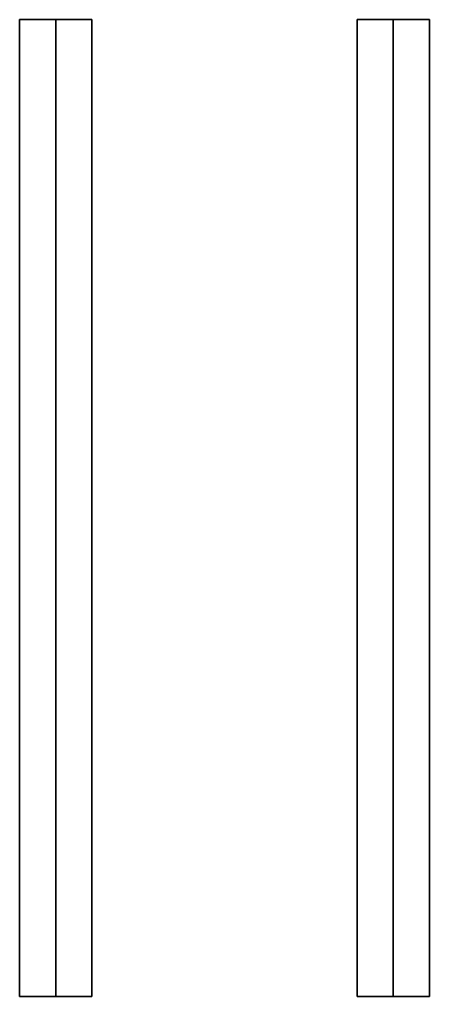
# Model space of a CAD drawing. Extents: x -0.17 to 0.17, y 0.49 to 1.3.
import ezdxf

# ---------------------------------------------------------------- set-up
doc = ezdxf.new("R2010")
doc.units = 0
doc.layers.add('GUNS', color=1, linetype='CONTINUOUS')

msp = doc.modelspace()

# ---------------------------------------------------------------- linework, layer by layer
at = {"layer": 'GUNS'}
for points in [[(-0.17, 0.49), (-0.14, 0.49, 0.03), (-0.14, 1.3, 0.03), (-0.17, 1.3)], [(-0.14, 0.49, -0.03), (-0.17, 0.49), (-0.17, 1.3), (-0.14, 1.3, -0.03)], [(-0.17, 1.3), (-0.14, 1.3, 0.03), (-0.11, 1.3), (-0.14, 1.3, -0.03)], [(-0.14, 0.49, 0.03), (-0.11, 0.49), (-0.11, 1.3), (-0.14, 1.3, 0.03)], [(-0.11, 0.49), (-0.14, 0.49, -0.03), (-0.14, 1.3, -0.03), (-0.11, 1.3)], [(0.11, 1.3), (0.14, 1.3, 0.03), (0.17, 1.3), (0.14, 1.3, -0.03)], [(0.14, 0.49, -0.03), (0.11, 0.49), (0.11, 1.3), (0.14, 1.3, -0.03)], [(0.11, 0.49), (0.14, 0.49, 0.03), (0.14, 1.3, 0.03), (0.11, 1.3)], [(0.17, 0.49), (0.14, 0.49, -0.03), (0.14, 1.3, -0.03), (0.17, 1.3)], [(0.14, 0.49, 0.03), (0.17, 0.49), (0.17, 1.3), (0.14, 1.3, 0.03)]]:
    msp.add_3dface(points, dxfattribs=at)

doc.saveas('drawing.dxf')
